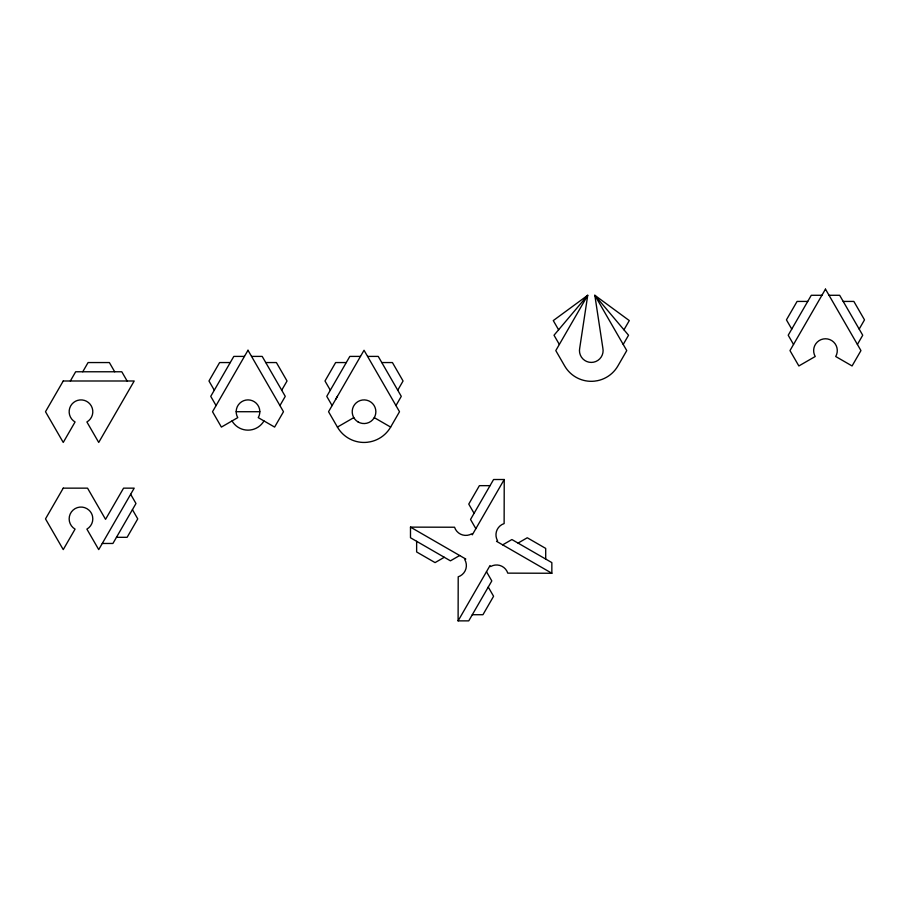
<?xml version="1.0" encoding="UTF-8"?>
<svg xmlns="http://www.w3.org/2000/svg" width="910" height="910" viewBox="0 0 910 910"><rect width="100%" height="100%" fill="white"/><g stroke="black" fill="none" stroke-linecap="round" stroke-linejoin="round"><path stroke-width="1.36" d="M337.417 396.35L335.642 399.422M70.343 380.994L75.655 371.769L121.792 371.769L127.116 380.994M82.753 371.769L88.077 362.555L109.371 362.555L114.694 371.769M281.713 390.208L287.037 380.994L276.39 362.555L265.743 362.555M279.939 405.576L285.262 396.35L262.194 356.401L251.547 356.401M397.738 390.208L403.062 380.994L392.415 362.555L381.768 362.555M395.964 405.576L401.287 396.35L378.23 356.401L367.583 356.401M390.64 427.086L399.513 411.718L364.034 350.259L328.544 411.718L337.417 427.086A30.724 30.724 0 0 0 367.242 442.283L370.415 441.771A30.724 30.724 0 0 0 390.64 427.086L374.272 417.633M475.85 528.676L470.527 519.462L493.584 479.513L504.231 479.513L472.301 534.83L471.721 533.817A11.83 11.83 0 0 1 454.556 527.231L410.49 527.129L410.49 537.764L450.439 560.833L459.664 555.51M623.964 329.807L629.288 320.582L594.833 295.284L602.852 348.132A11.83 11.83 0 0 1 591.284 362.419A11.83 11.83 0 0 1 579.715 348.132L587.735 295.284L553.28 320.582L558.603 329.807M486.486 571.696L491.81 580.921L468.752 620.87L458.105 620.87L490.035 565.554L490.615 566.555A11.83 11.83 0 0 1 507.78 573.141L551.847 573.255L551.847 562.607L511.898 539.539L502.684 544.862M623.213 344.446L628.537 335.233L594.833 295.284L626.762 350.589L617.89 365.957A30.724 30.724 0 0 1 597.665 380.653L594.492 381.153A30.724 30.724 0 0 1 564.666 365.957L555.794 350.589L587.735 295.284L554.019 335.233L559.343 344.446M859.177 329.079L864.5 319.865L853.853 301.426L843.206 301.426M857.402 344.446L862.726 335.233L839.657 295.284L829.021 295.284M337.417 427.086L353.785 417.633M444.296 557.284L435.071 562.607L416.632 551.961L416.632 541.313M518.04 543.088L527.265 537.764L545.704 548.411L545.704 559.058M821.923 295.284L811.276 295.284L788.208 335.233L793.531 344.446M807.727 301.426L797.08 301.426L786.433 319.865L791.757 329.079M244.449 356.401L233.813 356.401L210.745 396.35L216.068 405.576M360.485 356.401L349.838 356.401L326.77 396.35L332.093 405.576M230.264 362.555L219.617 362.555L208.97 380.994L214.294 390.208M346.289 362.555L335.642 362.555L324.995 380.994L330.319 390.208M236.179 411.718L259.828 411.718M490.035 485.656L479.399 485.656L468.752 504.094L474.076 513.308M116.469 537.309L127.116 537.309L137.751 518.882L132.439 509.657M102.273 543.463L112.92 543.463L135.977 503.514L130.665 494.289M472.301 614.716L482.948 614.716L493.584 596.278L488.26 587.064M551.847 573.255L496.53 541.313L497.542 540.733A11.83 11.83 0 0 1 504.129 523.58L504.231 479.513M410.49 527.129L465.806 559.058L464.794 559.639A11.83 11.83 0 0 1 458.208 576.803L458.105 620.87M263.968 420.932A18.439 18.439 0 0 1 232.039 420.932M63.245 380.994L45.5 411.718L63.245 442.442L75.064 421.967A11.83 11.83 0 0 1 71.924 404.12A11.83 11.83 0 0 1 90.044 404.12A11.83 11.83 0 0 1 86.894 421.967L98.724 442.442L134.202 380.994L63.245 380.994M63.245 488.147L45.5 518.882L63.245 549.606L75.064 529.12A11.83 11.83 0 0 1 71.412 511.921A11.83 11.83 0 0 1 88.896 510.089L89.772 510.965A11.83 11.83 0 0 1 92.228 515.219L92.547 516.414A11.83 11.83 0 0 1 86.894 529.12L98.724 549.606L134.202 488.147L123.567 488.147L105.549 519.337L87.542 488.147L63.245 488.147M247.998 350.259L212.519 411.718L221.392 427.086L237.76 417.633A11.83 11.83 0 0 1 247.998 399.888A11.83 11.83 0 0 1 258.247 417.633L274.615 427.086L283.488 411.718L247.998 350.259M825.472 289.13L789.982 350.589L798.855 365.957L815.223 356.504A11.83 11.83 0 0 1 825.472 338.77A11.83 11.83 0 0 1 835.71 356.504L852.078 365.957L860.951 350.589L825.472 289.13M358.119 421.967A11.83 11.83 0 0 0 375.864 411.718A11.83 11.83 0 0 0 358.119 401.481A11.83 11.83 0 0 0 358.119 421.967"/></g></svg>
